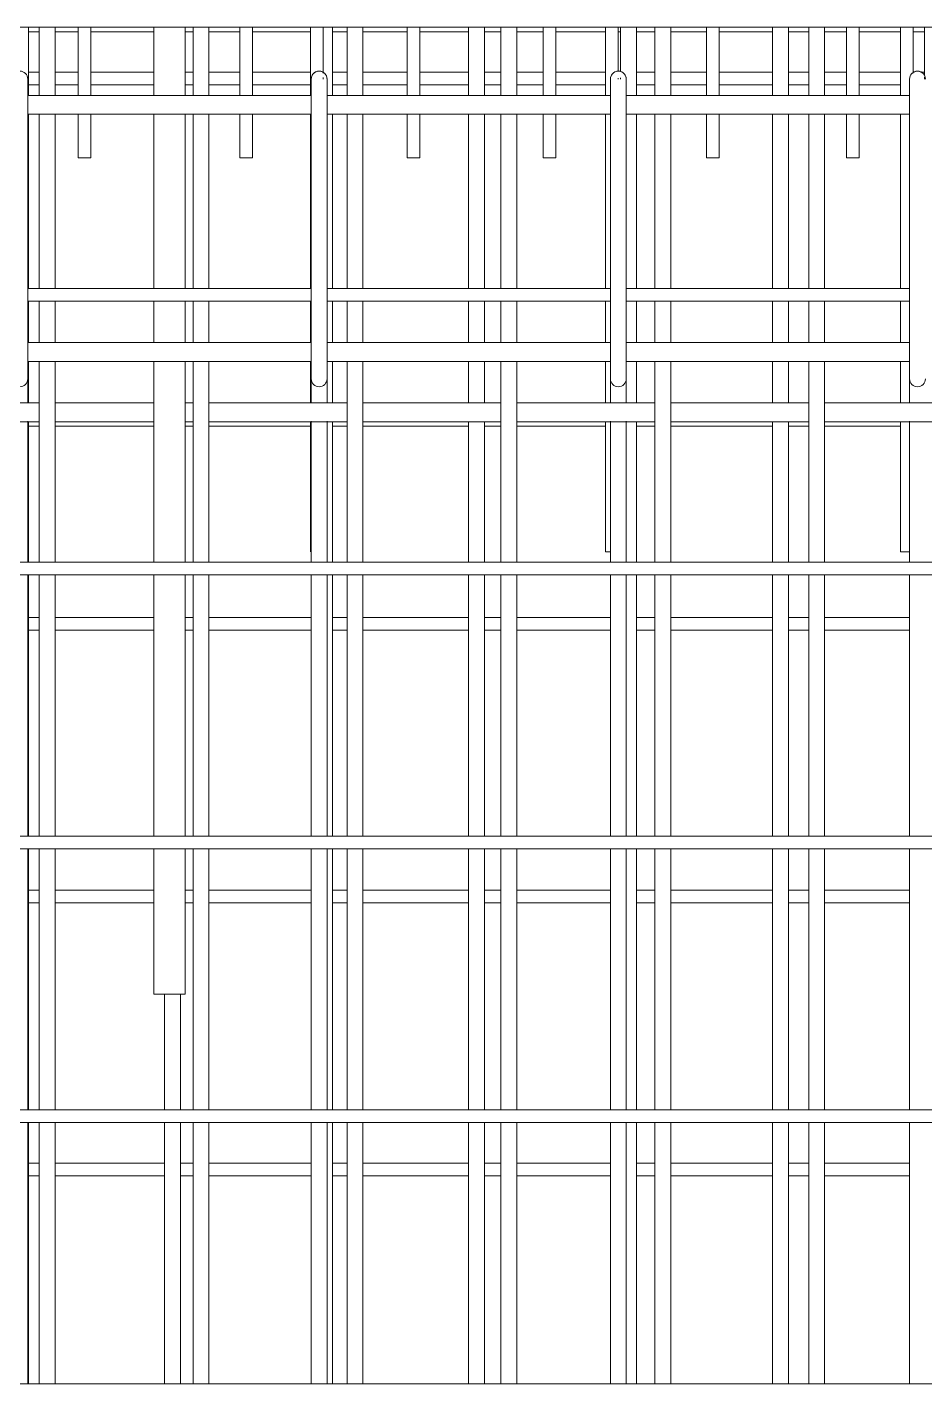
# Model space of a CAD drawing. Header units: millimetres. Extents: x 6744 to 22888, y -3063 to 10037.
# Drawn here: x 11100 to 11669, y 6453 to 7313 of the extents above; entities that cross this region are included whole.
import ezdxf

# ---------------------------------------------------------------- set-up
doc = ezdxf.new("R2010")
doc.units = ezdxf.units.MM
doc.layers.add('S-BEAM', color=12, linetype='Continuous', lineweight=18)
doc.layers.add('S-RBAR', color=171, linetype='Continuous', lineweight=18)

msp = doc.modelspace()

# ---------------------------------------------------------------- linework, layer by layer
at = {"layer": 'S-BEAM'}
for p, q in [((11101.11087, 7310), (11108.022, 7310)), ((11118.022, 7310), (11132.69518, 7310)), ((11140.69518, 7310), (11180.56541, 7310)), ((11200.56541, 7310), (11205.56745, 7310)), ((11215.56745, 7310), (11235.08657, 7310)), ((11243.08657, 7310), (11280.01996, 7310)), ((11293.78178, 7310), (11303.11291, 7310)), ((11313.11291, 7310), (11341.22796, 7310)), ((11349.22796, 7310), (11380.11794, 7310)), ((11390.11794, 7310), (11400.65836, 7310)), ((11410.65836, 7310), (11427.36935, 7310)), ((11435.36935, 7310), (11466.92905, 7310)), ((11474.92905, 7310), (11476.4541, 7310)), ((11486.4541, 7310), (11498.20382, 7310)), ((11508.20382, 7310), (11531.01074, 7310)), ((11539.01074, 7310), (11572.79026, 7310)), ((11582.79026, 7310), (11595.74927, 7310)), ((11605.74927, 7310), (11619.65213, 7310)), ((11627.65213, 7310), (11653.83814, 7310)), ((11661.83814, 7310), (11669.12642, 7310)), ((11108.022, 7060), (11101.11087, 7060)), ((11180.56541, 7060), (11118.022, 7060)), ((11205.56745, 7060), (11200.56541, 7060)), ((11280.01996, 7060), (11215.56745, 7060)), ((11303.11291, 7060), (11293.78178, 7060)), ((11380.11794, 7060), (11313.11291, 7060)), ((11400.65836, 7060), (11390.11794, 7060)), ((11466.92905, 7060), (11410.65836, 7060)), ((11498.20382, 7060), (11486.4541, 7060)), ((11572.79026, 7060), (11508.20382, 7060)), ((11595.74927, 7060), (11582.79026, 7060)), ((11653.83814, 7060), (11605.74927, 7060))]:
    msp.add_line(p, q, dxfattribs=at)
at = {"layer": 'S-RBAR'}
for p, q in [((10132.56745, 7312.89127), (12288.56745, 7312.89127)), ((11101.11087, 7269.66917), (11101.11087, 7312.89127)), ((11108.022, 7269.66917), (11108.022, 7312.89127)), ((11118.022, 7269.66917), (11118.022, 7312.89127)), ((11132.69518, 7312.89127), (11132.69518, 7269.66917)), ((11140.69518, 7312.89127), (11140.69518, 7269.66917)), ((11180.56541, 7269.66917), (11180.56541, 7312.89127)), ((11200.56541, 7269.66917), (11200.56541, 7312.89127)), ((11205.56745, 7269.66917), (11205.56745, 7312.89127)), ((11215.56745, 7269.66917), (11215.56745, 7312.89127)), ((11235.08657, 7312.89127), (11235.08657, 7269.66917)), ((11243.08657, 7312.89127), (11243.08657, 7269.66917)), ((11280.01996, 7269.66917), (11280.01996, 7312.89127)), ((11288.01996, 7283.80124), (11288.01996, 7312.89127)), ((11293.78178, 7269.66917), (11293.78178, 7312.89127)), ((11303.11291, 7269.66917), (11303.11291, 7312.89127)), ((11313.11291, 7269.66917), (11313.11291, 7312.89127)), ((11341.22796, 7312.89127), (11341.22796, 7269.66917)), ((11349.22796, 7312.89127), (11349.22796, 7269.66917)), ((11380.11794, 7269.66917), (11380.11794, 7312.89127)), ((11390.11794, 7269.66917), (11390.11794, 7312.89127)), ((11400.65836, 7269.66917), (11400.65836, 7312.89127)), ((11410.65836, 7269.66917), (11410.65836, 7312.89127)), ((11427.36935, 7312.89127), (11427.36935, 7269.66917)), ((11435.36935, 7312.89127), (11435.36935, 7269.66917)), ((11466.92905, 7269.66917), (11466.92905, 7312.89127)), ((11474.92905, 7284.90705), (11474.92905, 7312.89127)), ((11476.4541, 7284.69163), (11476.4541, 7312.89127)), ((11486.4541, 7269.66917), (11486.4541, 7312.89127)), ((11498.20382, 7269.66917), (11498.20382, 7312.89127)), ((11508.20382, 7269.66917), (11508.20382, 7312.89127)), ((11531.01074, 7312.89127), (11531.01074, 7269.66917)), ((11539.01074, 7312.89127), (11539.01074, 7269.66917)), ((11572.79026, 7269.66917), (11572.79026, 7312.89127)), ((11582.79026, 7269.66917), (11582.79026, 7312.89127)), ((11595.74927, 7269.66917), (11595.74927, 7312.89127)), ((11605.74927, 7269.66917), (11605.74927, 7312.89127)), ((11619.65213, 7312.89127), (11619.65213, 7269.66917)), ((11627.65213, 7312.89127), (11627.65213, 7269.66917)), ((11653.83814, 7269.66917), (11653.83814, 7312.89127)), ((11661.83814, 7283.65859), (11661.83814, 7312.89127)), ((11669.12642, 7282.16701), (11669.12642, 7312.89127)), ((11101.11087, 7284.34615), (11108.022, 7284.34615)), ((11118.022, 7284.34615), (11132.69518, 7284.34615)), ((11140.69518, 7284.34615), (11180.56541, 7284.34615)), ((11200.56541, 7284.34615), (11205.56745, 7284.34615)), ((11215.56745, 7284.34615), (11235.08657, 7284.34615)), ((11243.08657, 7284.34615), (11280.01996, 7284.34615)), ((11293.78178, 7284.34615), (11303.11291, 7284.34615)), ((11313.11291, 7284.34615), (11341.22796, 7284.34615)), ((11349.22796, 7284.34615), (11380.11794, 7284.34615)), ((11390.11794, 7284.34615), (11400.65836, 7284.34615)), ((11410.65836, 7284.34615), (11427.36935, 7284.34615)), ((11435.36935, 7284.34615), (11466.92905, 7284.34615)), ((11486.4541, 7284.34615), (11498.20382, 7284.34615)), ((11508.20382, 7284.34615), (11531.01074, 7284.34615)), ((11539.01074, 7284.34615), (11572.79026, 7284.34615)), ((11582.79026, 7284.34615), (11595.74927, 7284.34615)), ((11605.74927, 7284.34615), (11619.65213, 7284.34615)), ((11627.65213, 7284.34615), (11653.83814, 7284.34615)), ((11661.83814, 7284.34615), (11662.73419, 7284.34615)), ((11666.58254, 7284.34615), (11669.12642, 7284.34615)), ((11100.74927, 7280), (11100.74927, 7245)), ((11101.11087, 7276.34615), (11108.022, 7276.34615)), ((11118.022, 7276.34615), (11132.69518, 7276.34615)), ((11140.69518, 7276.34615), (11180.56541, 7276.34615)), ((11200.56541, 7276.34615), (11205.56745, 7276.34615)), ((11215.56745, 7276.34615), (11235.08657, 7276.34615)), ((11243.08657, 7276.34615), (11280.01996, 7276.34615)), ((11280.38564, 7280), (11280.38564, 7245)), ((11288.01996, 7280), (11288.01996, 7281.00508)), ((11290.38564, 7280), (11290.38564, 7245)), ((11293.78178, 7276.34615), (11303.11291, 7276.34615)), ((11313.11291, 7276.34615), (11341.22796, 7276.34615)), ((11349.22796, 7276.34615), (11380.11794, 7276.34615)), ((11390.11794, 7276.34615), (11400.65836, 7276.34615)), ((11410.65836, 7276.34615), (11427.36935, 7276.34615)), ((11435.36935, 7276.34615), (11466.92905, 7276.34615)), ((11470.022, 7280), (11470.022, 7245)), ((11474.92905, 7280), (11474.92905, 7280.64603)), ((11476.4541, 7280), (11476.4541, 7280.8468)), ((11480.022, 7280), (11480.022, 7245)), ((11486.4541, 7276.34615), (11498.20382, 7276.34615)), ((11508.20382, 7276.34615), (11531.01074, 7276.34615)), ((11539.01074, 7276.34615), (11572.79026, 7276.34615)), ((11582.79026, 7276.34615), (11595.74927, 7276.34615)), ((11605.74927, 7276.34615), (11619.65213, 7276.34615)), ((11627.65213, 7276.34615), (11653.83814, 7276.34615)), ((11659.65836, 7280), (11659.65836, 7245)), ((11669.12642, 7280), (11669.12642, 7281.24649)), ((11100.74927, 7269.66917), (11280.38564, 7269.66917)), ((11290.38564, 7269.66917), (11470.022, 7269.66917)), ((11480.022, 7269.66917), (11659.65836, 7269.66917)), ((11100.74927, 7257.66917), (11280.38564, 7257.66917)), ((11101.11087, 7147.33344), (11101.11087, 7257.66917)), ((11108.022, 7147.33344), (11108.022, 7257.66917)), ((11118.022, 7147.33344), (11118.022, 7257.66917)), ((11132.69518, 7257.66917), (11132.69518, 7230)), ((11140.69518, 7257.66917), (11140.69518, 7230)), ((11180.56541, 7147.33344), (11180.56541, 7257.66917)), ((11200.56541, 7147.33344), (11200.56541, 7257.66917)), ((11205.56745, 7147.33344), (11205.56745, 7257.66917)), ((11215.56745, 7147.33344), (11215.56745, 7257.66917)), ((11235.08657, 7257.66917), (11235.08657, 7230)), ((11243.08657, 7257.66917), (11243.08657, 7230)), ((11280.01996, 7147.33344), (11280.01996, 7257.66917)), ((11290.38564, 7257.66917), (11470.022, 7257.66917)), ((11293.78178, 7147.33344), (11293.78178, 7257.66917)), ((11303.11291, 7147.33344), (11303.11291, 7257.66917)), ((11313.11291, 7147.33344), (11313.11291, 7257.66917)), ((11341.22796, 7257.66917), (11341.22796, 7230)), ((11349.22796, 7257.66917), (11349.22796, 7230)), ((11380.11794, 7147.33344), (11380.11794, 7257.66917)), ((11390.11794, 7147.33344), (11390.11794, 7257.66917)), ((11400.65836, 7147.33344), (11400.65836, 7257.66917)), ((11410.65836, 7147.33344), (11410.65836, 7257.66917)), ((11427.36935, 7257.66917), (11427.36935, 7230)), ((11435.36935, 7257.66917), (11435.36935, 7230)), ((11466.92905, 7147.33344), (11466.92905, 7257.66917)), ((11480.022, 7257.66917), (11659.65836, 7257.66917)), ((11486.4541, 7147.33344), (11486.4541, 7257.66917)), ((11498.20382, 7147.33344), (11498.20382, 7257.66917)), ((11508.20382, 7147.33344), (11508.20382, 7257.66917)), ((11531.01074, 7257.66917), (11531.01074, 7230)), ((11539.01074, 7257.66917), (11539.01074, 7230)), ((11572.79026, 7147.33344), (11572.79026, 7257.66917)), ((11582.79026, 7147.33344), (11582.79026, 7257.66917)), ((11595.74927, 7147.33344), (11595.74927, 7257.66917)), ((11605.74927, 7147.33344), (11605.74927, 7257.66917)), ((11619.65213, 7257.66917), (11619.65213, 7230)), ((11627.65213, 7257.66917), (11627.65213, 7230)), ((11653.83814, 7147.33344), (11653.83814, 7257.66917)), ((11100.74927, 7125), (11100.74927, 7245)), ((11280.38564, 7125), (11280.38564, 7245)), ((11290.38564, 7125), (11290.38564, 7245)), ((11470.022, 7125), (11470.022, 7245)), ((11480.022, 7125), (11480.022, 7245)), ((11659.65836, 7125), (11659.65836, 7245)), ((11132.69518, 7230), (11140.69518, 7230)), ((11235.08657, 7230), (11243.08657, 7230)), ((11341.22796, 7230), (11349.22796, 7230)), ((11427.36935, 7230), (11435.36935, 7230)), ((11531.01074, 7230), (11539.01074, 7230)), ((11619.65213, 7230), (11627.65213, 7230)), ((11100.74927, 7147.33344), (11280.38564, 7147.33344)), ((11290.38564, 7147.33344), (11470.022, 7147.33344)), ((11480.022, 7147.33344), (11659.65836, 7147.33344)), ((11100.74927, 7139.33344), (11280.38564, 7139.33344)), ((11101.11087, 7113.07444), (11101.11087, 7139.33344)), ((11108.022, 7113.07444), (11108.022, 7139.33344)), ((11118.022, 7113.07444), (11118.022, 7139.33344)), ((11180.56541, 7113.07444), (11180.56541, 7139.33344)), ((11200.56541, 7113.07444), (11200.56541, 7139.33344)), ((11205.56745, 7113.07444), (11205.56745, 7139.33344)), ((11215.56745, 7113.07444), (11215.56745, 7139.33344)), ((11280.01996, 7113.07444), (11280.01996, 7139.33344)), ((11290.38564, 7139.33344), (11470.022, 7139.33344)), ((11293.78178, 7113.07444), (11293.78178, 7139.33344)), ((11303.11291, 7113.07444), (11303.11291, 7139.33344)), ((11313.11291, 7113.07444), (11313.11291, 7139.33344)), ((11380.11794, 7113.07444), (11380.11794, 7139.33344)), ((11390.11794, 7113.07444), (11390.11794, 7139.33344)), ((11400.65836, 7113.07444), (11400.65836, 7139.33344)), ((11410.65836, 7113.07444), (11410.65836, 7139.33344)), ((11466.92905, 7113.07444), (11466.92905, 7139.33344)), ((11480.022, 7139.33344), (11659.65836, 7139.33344)), ((11486.4541, 7113.07444), (11486.4541, 7139.33344)), ((11498.20382, 7113.07444), (11498.20382, 7139.33344)), ((11508.20382, 7113.07444), (11508.20382, 7139.33344)), ((11572.79026, 7113.07444), (11572.79026, 7139.33344)), ((11582.79026, 7113.07444), (11582.79026, 7139.33344)), ((11595.74927, 7113.07444), (11595.74927, 7139.33344)), ((11605.74927, 7113.07444), (11605.74927, 7139.33344)), ((11653.83814, 7113.07444), (11653.83814, 7139.33344)), ((11100.74927, 7125), (11100.74927, 7090)), ((11280.38564, 7125), (11280.38564, 7090)), ((11290.38564, 7125), (11290.38564, 7090)), ((11470.022, 7125), (11470.022, 7090)), ((11480.022, 7125), (11480.022, 7090)), ((11659.65836, 7125), (11659.65836, 7090)), ((11100.74927, 7113.07444), (11280.38564, 7113.07444)), ((11290.38564, 7113.07444), (11470.022, 7113.07444)), ((11480.022, 7113.07444), (11659.65836, 7113.07444)), ((11100.74927, 7101.07444), (11280.38564, 7101.07444)), ((11101.11087, 7074.80184), (11101.11087, 7101.07444)), ((11108.022, 6973.77561), (11108.022, 7101.07444)), ((11118.022, 6973.77561), (11118.022, 7101.07444)), ((11180.56541, 6973.77561), (11180.56541, 7101.07444)), ((11200.56541, 6973.77561), (11200.56541, 7101.07444)), ((11205.56745, 6973.77561), (11205.56745, 7101.07444)), ((11215.56745, 6973.77561), (11215.56745, 7101.07444)), ((11280.01996, 7074.80184), (11280.01996, 7101.07444)), ((11290.38564, 7101.07444), (11470.022, 7101.07444)), ((11293.78178, 7074.80184), (11293.78178, 7101.07444)), ((11303.11291, 6973.77561), (11303.11291, 7101.07444)), ((11313.11291, 6973.77561), (11313.11291, 7101.07444)), ((11380.11794, 7074.80184), (11380.11794, 7101.07444)), ((11390.11794, 7074.80184), (11390.11794, 7101.07444)), ((11400.65836, 6973.77561), (11400.65836, 7101.07444)), ((11410.65836, 6973.77561), (11410.65836, 7101.07444)), ((11466.92905, 7074.80184), (11466.92905, 7101.07444)), ((11480.022, 7101.07444), (11659.65836, 7101.07444)), ((11486.4541, 7074.80184), (11486.4541, 7101.07444)), ((11498.20382, 6973.77561), (11498.20382, 7101.07444)), ((11508.20382, 6973.77561), (11508.20382, 7101.07444)), ((11572.79026, 7074.80184), (11572.79026, 7101.07444)), ((11582.79026, 7074.80184), (11582.79026, 7101.07444)), ((11595.74927, 6973.77561), (11595.74927, 7101.07444)), ((11605.74927, 6973.77561), (11605.74927, 7101.07444)), ((11653.83814, 7074.80184), (11653.83814, 7101.07444)), ((11100.74927, 7075.27003), (11100.74927, 7090)), ((11280.38564, 7075.27003), (11280.38564, 7090)), ((11290.38564, 7075.27003), (11290.38564, 7090)), ((11470.022, 7075.27003), (11470.022, 7090)), ((11480.022, 7075.27003), (11480.022, 7090)), ((11659.65836, 7075.27003), (11659.65836, 7090)), ((11020.47655, 7074.80184), (11108.022, 7074.80184)), ((11118.022, 7074.80184), (11180.56541, 7074.80184)), ((11200.56541, 7074.80184), (11205.56745, 7074.80184)), ((11215.56745, 7074.80184), (11303.11291, 7074.80184)), ((11313.11291, 7074.80184), (11400.65836, 7074.80184)), ((11410.65836, 7074.80184), (11498.20382, 7074.80184)), ((11508.20382, 7074.80184), (11595.74927, 7074.80184)), ((11605.74927, 7074.80184), (11693.29473, 7074.80184)), ((11020.47655, 7062.80184), (11108.022, 7062.80184)), ((11100.74927, 7055), (11100.74927, 7063.09607)), ((11101.11087, 6980.31382), (11101.11087, 7062.80184)), ((11118.022, 7062.80184), (11180.56541, 7062.80184)), ((11200.56541, 7062.80184), (11205.56745, 7062.80184)), ((11215.56745, 7062.80184), (11303.11291, 7062.80184)), ((11280.01996, 6980.31382), (11280.01996, 7062.80184)), ((11280.38564, 7055), (11280.38564, 7063.09607)), ((11290.38564, 7055), (11290.38564, 7063.09607)), ((11293.78178, 6973.77561), (11293.78178, 7062.80184)), ((11313.11291, 7062.80184), (11400.65836, 7062.80184)), ((11380.11794, 6973.77561), (11380.11794, 7062.80184)), ((11390.11794, 6973.77561), (11390.11794, 7062.80184)), ((11410.65836, 7062.80184), (11498.20382, 7062.80184)), ((11466.92905, 6980.31382), (11466.92905, 7062.80184)), ((11470.022, 7055), (11470.022, 7063.09607)), ((11480.022, 7055), (11480.022, 7063.09607)), ((11486.4541, 6973.77561), (11486.4541, 7062.80184)), ((11508.20382, 7062.80184), (11595.74927, 7062.80184)), ((11572.79026, 6973.77561), (11572.79026, 7062.80184)), ((11582.79026, 6973.77561), (11582.79026, 7062.80184)), ((11605.74927, 7062.80184), (11693.29473, 7062.80184)), ((11653.83814, 6980.31382), (11653.83814, 7062.80184)), ((11659.65836, 7055), (11659.65836, 7063.09607)), ((11100.74927, 6973.77561), (11100.74927, 7055)), ((11280.38564, 6973.77561), (11280.38564, 7055)), ((11290.38564, 6973.77561), (11290.38564, 7055)), ((11470.022, 6973.77561), (11470.022, 7055)), ((11480.022, 6973.77561), (11480.022, 7055)), ((11659.65836, 6973.77561), (11659.65836, 7055)), ((10132.56745, 6973.77561), (12288.56745, 6973.77561)), ((11101.10945, 6973.77561), (11101.10945, 6980.31382)), ((11470.022, 6980.31382), (11466.92905, 6980.31382)), ((11659.65836, 6980.31382), (11653.83814, 6980.31382)), ((10132.56745, 6965.77561), (12288.56745, 6965.77561)), ((11100.74927, 6800.21779), (11100.74927, 6965.77561)), ((11101.10945, 6800.21779), (11101.10945, 6965.77561)), ((11108.022, 6800.21779), (11108.022, 6965.77561)), ((11118.022, 6800.21779), (11118.022, 6965.77561)), ((11180.56541, 6800.21779), (11180.56541, 6965.77561)), ((11200.56541, 6800.21779), (11200.56541, 6965.77561)), ((11205.56745, 6800.21779), (11205.56745, 6965.77561)), ((11215.56745, 6800.21779), (11215.56745, 6965.77561)), ((11280.38564, 6800.21779), (11280.38564, 6965.77561)), ((11290.38564, 6800.21779), (11290.38564, 6965.77561)), ((11293.78178, 6800.21779), (11293.78178, 6965.77561)), ((11303.11291, 6800.21779), (11303.11291, 6965.77561)), ((11313.11291, 6800.21779), (11313.11291, 6965.77561)), ((11380.11794, 6800.21779), (11380.11794, 6965.77561)), ((11390.11794, 6800.21779), (11390.11794, 6965.77561)), ((11400.65836, 6800.21779), (11400.65836, 6965.77561)), ((11410.65836, 6800.21779), (11410.65836, 6965.77561)), ((11470.022, 6800.21779), (11470.022, 6965.77561)), ((11480.022, 6800.21779), (11480.022, 6965.77561)), ((11486.4541, 6800.21779), (11486.4541, 6965.77561)), ((11498.20382, 6800.21779), (11498.20382, 6965.77561)), ((11508.20382, 6800.21779), (11508.20382, 6965.77561)), ((11572.79026, 6800.21779), (11572.79026, 6965.77561)), ((11582.79026, 6800.21779), (11582.79026, 6965.77561)), ((11595.74927, 6800.21779), (11595.74927, 6965.77561)), ((11605.74927, 6800.21779), (11605.74927, 6965.77561)), ((11659.65836, 6800.21779), (11659.65836, 6965.77561)), ((11101.10945, 6938.69231), (11108.022, 6938.69231)), ((11118.022, 6938.69231), (11180.56541, 6938.69231)), ((11200.56541, 6938.69231), (11205.56745, 6938.69231)), ((11215.56745, 6938.69231), (11280.38564, 6938.69231)), ((11293.78178, 6938.69231), (11303.11291, 6938.69231)), ((11313.11291, 6938.69231), (11380.11794, 6938.69231)), ((11390.11794, 6938.69231), (11400.65836, 6938.69231)), ((11410.65836, 6938.69231), (11470.022, 6938.69231)), ((11486.4541, 6938.69231), (11498.20382, 6938.69231)), ((11508.20382, 6938.69231), (11572.79026, 6938.69231)), ((11582.79026, 6938.69231), (11595.74927, 6938.69231)), ((11605.74927, 6938.69231), (11659.65836, 6938.69231)), ((11101.10945, 6930.69231), (11108.022, 6930.69231)), ((11118.022, 6930.69231), (11180.56541, 6930.69231)), ((11200.56541, 6930.69231), (11205.56745, 6930.69231)), ((11215.56745, 6930.69231), (11280.38564, 6930.69231)), ((11293.78178, 6930.69231), (11303.11291, 6930.69231)), ((11313.11291, 6930.69231), (11380.11794, 6930.69231)), ((11390.11794, 6930.69231), (11400.65836, 6930.69231)), ((11410.65836, 6930.69231), (11470.022, 6930.69231)), ((11486.4541, 6930.69231), (11498.20382, 6930.69231)), ((11508.20382, 6930.69231), (11572.79026, 6930.69231)), ((11582.79026, 6930.69231), (11595.74927, 6930.69231)), ((11605.74927, 6930.69231), (11659.65836, 6930.69231)), ((10132.56745, 6800.21779), (12288.56745, 6800.21779)), ((10132.56745, 6792.21779), (12288.56745, 6792.21779)), ((11100.74927, 6626.65996), (11100.74927, 6792.21779)), ((11101.10945, 6626.65996), (11101.10945, 6792.21779)), ((11108.022, 6626.65996), (11108.022, 6792.21779)), ((11118.022, 6626.65996), (11118.022, 6792.21779)), ((11180.56541, 6700), (11180.56541, 6792.21779)), ((11200.56541, 6700), (11200.56541, 6792.21779)), ((11205.56745, 6626.65996), (11205.56745, 6792.21779)), ((11215.56745, 6626.65996), (11215.56745, 6792.21779)), ((11280.38564, 6626.65996), (11280.38564, 6792.21779)), ((11290.38564, 6626.65996), (11290.38564, 6792.21779)), ((11293.78178, 6626.65996), (11293.78178, 6792.21779)), ((11303.11291, 6626.65996), (11303.11291, 6792.21779)), ((11313.11291, 6626.65996), (11313.11291, 6792.21779)), ((11380.11794, 6626.65996), (11380.11794, 6792.21779)), ((11390.11794, 6626.65996), (11390.11794, 6792.21779)), ((11400.65836, 6626.65996), (11400.65836, 6792.21779)), ((11410.65836, 6626.65996), (11410.65836, 6792.21779)), ((11470.022, 6626.65996), (11470.022, 6792.21779)), ((11480.022, 6626.65996), (11480.022, 6792.21779)), ((11486.4541, 6626.65996), (11486.4541, 6792.21779)), ((11498.20382, 6626.65996), (11498.20382, 6792.21779)), ((11508.20382, 6626.65996), (11508.20382, 6792.21779)), ((11572.79026, 6626.65996), (11572.79026, 6792.21779)), ((11582.79026, 6626.65996), (11582.79026, 6792.21779)), ((11595.74927, 6626.65996), (11595.74927, 6792.21779)), ((11605.74927, 6626.65996), (11605.74927, 6792.21779)), ((11659.65836, 6626.65996), (11659.65836, 6792.21779)), ((11101.10945, 6765.86538), (11108.022, 6765.86538)), ((11118.022, 6765.86538), (11180.56541, 6765.86538)), ((11200.56541, 6765.86538), (11205.56745, 6765.86538)), ((11215.56745, 6765.86538), (11280.38564, 6765.86538)), ((11293.78178, 6765.86538), (11303.11291, 6765.86538)), ((11313.11291, 6765.86538), (11380.11794, 6765.86538)), ((11390.11794, 6765.86538), (11400.65836, 6765.86538)), ((11410.65836, 6765.86538), (11470.022, 6765.86538)), ((11486.4541, 6765.86538), (11498.20382, 6765.86538)), ((11508.20382, 6765.86538), (11572.79026, 6765.86538)), ((11582.79026, 6765.86538), (11595.74927, 6765.86538)), ((11605.74927, 6765.86538), (11659.65836, 6765.86538)), ((11101.10945, 6757.86538), (11108.022, 6757.86538)), ((11118.022, 6757.86538), (11180.56541, 6757.86538)), ((11200.56541, 6757.86538), (11205.56745, 6757.86538)), ((11215.56745, 6757.86538), (11280.38564, 6757.86538)), ((11293.78178, 6757.86538), (11303.11291, 6757.86538)), ((11313.11291, 6757.86538), (11380.11794, 6757.86538)), ((11390.11794, 6757.86538), (11400.65836, 6757.86538)), ((11410.65836, 6757.86538), (11470.022, 6757.86538)), ((11486.4541, 6757.86538), (11498.20382, 6757.86538)), ((11508.20382, 6757.86538), (11572.79026, 6757.86538)), ((11582.79026, 6757.86538), (11595.74927, 6757.86538)), ((11605.74927, 6757.86538), (11659.65836, 6757.86538)), ((11200.56541, 6700), (11180.56541, 6700)), ((11187.44562, 6626.65996), (11187.44562, 6700)), ((11197.44562, 6626.65996), (11197.44562, 6700)), ((10132.56745, 6626.65996), (12288.56745, 6626.65996)), ((10132.56745, 6618.65996), (12288.56745, 6618.65996)), ((11100.74927, 6453.10214), (11100.74927, 6618.65996)), ((11101.10945, 6453.10214), (11101.10945, 6618.65996)), ((11108.022, 6453.10214), (11108.022, 6618.65996)), ((11118.022, 6453.10214), (11118.022, 6618.65996)), ((11187.44562, 6453.10214), (11187.44562, 6618.65996)), ((11197.44562, 6453.10214), (11197.44562, 6618.65996)), ((11205.56745, 6453.10214), (11205.56745, 6618.65996)), ((11215.56745, 6453.10214), (11215.56745, 6618.65996)), ((11280.38564, 6453.10214), (11280.38564, 6618.65996)), ((11290.38564, 6453.10214), (11290.38564, 6618.65996)), ((11293.78178, 6453.10214), (11293.78178, 6618.65996)), ((11303.11291, 6453.10214), (11303.11291, 6618.65996)), ((11313.11291, 6453.10214), (11313.11291, 6618.65996)), ((11380.11794, 6453.10214), (11380.11794, 6618.65996)), ((11390.11794, 6453.10214), (11390.11794, 6618.65996)), ((11400.65836, 6453.10214), (11400.65836, 6618.65996)), ((11410.65836, 6453.10214), (11410.65836, 6618.65996)), ((11470.022, 6453.10214), (11470.022, 6618.65996)), ((11480.022, 6453.10214), (11480.022, 6618.65996)), ((11486.4541, 6453.10214), (11486.4541, 6618.65996)), ((11498.20382, 6453.10214), (11498.20382, 6618.65996)), ((11508.20382, 6453.10214), (11508.20382, 6618.65996)), ((11572.79026, 6453.10214), (11572.79026, 6618.65996)), ((11582.79026, 6453.10214), (11582.79026, 6618.65996)), ((11595.74927, 6453.10214), (11595.74927, 6618.65996)), ((11605.74927, 6453.10214), (11605.74927, 6618.65996)), ((11659.65836, 6453.10214), (11659.65836, 6618.65996)), ((11101.10945, 6593.03846), (11108.022, 6593.03846)), ((11118.022, 6593.03846), (11187.44562, 6593.03846)), ((11197.44562, 6593.03846), (11205.56745, 6593.03846)), ((11215.56745, 6593.03846), (11280.38564, 6593.03846)), ((11293.78178, 6593.03846), (11303.11291, 6593.03846)), ((11313.11291, 6593.03846), (11380.11794, 6593.03846)), ((11390.11794, 6593.03846), (11400.65836, 6593.03846)), ((11410.65836, 6593.03846), (11470.022, 6593.03846)), ((11486.4541, 6593.03846), (11498.20382, 6593.03846)), ((11508.20382, 6593.03846), (11572.79026, 6593.03846)), ((11582.79026, 6593.03846), (11595.74927, 6593.03846)), ((11605.74927, 6593.03846), (11659.65836, 6593.03846)), ((11101.10945, 6585.03846), (11108.022, 6585.03846)), ((11118.022, 6585.03846), (11187.44562, 6585.03846)), ((11197.44562, 6585.03846), (11205.56745, 6585.03846)), ((11215.56745, 6585.03846), (11280.38564, 6585.03846)), ((11293.78178, 6585.03846), (11303.11291, 6585.03846)), ((11313.11291, 6585.03846), (11380.11794, 6585.03846)), ((11390.11794, 6585.03846), (11400.65836, 6585.03846)), ((11410.65836, 6585.03846), (11470.022, 6585.03846)), ((11486.4541, 6585.03846), (11498.20382, 6585.03846)), ((11508.20382, 6585.03846), (11572.79026, 6585.03846)), ((11582.79026, 6585.03846), (11595.74927, 6585.03846)), ((11605.74927, 6585.03846), (11659.65836, 6585.03846)), ((10132.56745, 6453.10214), (12288.56745, 6453.10214))]:
    msp.add_line(p, q, dxfattribs=at)
for centre, start, end in [((11095.74927, 7280), 0, 180), ((11285.38564, 7280), 0, 180), ((11285.38564, 7280), 105, 150), ((11285.38564, 7280), 30, 75), ((11475.022, 7280), 0, 180), ((11475.022, 7280), 105, 150), ((11475.022, 7280), 30, 75), ((11664.65836, 7280), 0, 180), ((11664.65836, 7280), 105, 150), ((11664.65836, 7280), 30, 75), ((11095.74927, 7280), 0, 15), ((11285.38564, 7280), 0, 15), ((11475.022, 7280), 0, 15), ((11095.74927, 7090), 180, 360), ((11285.38564, 7090), 180, 360), ((11475.022, 7090), 180, 360), ((11664.65836, 7090), 180, 360)]:
    msp.add_arc(centre, 5, start, end, dxfattribs=at)

doc.saveas('drawing.dxf')
